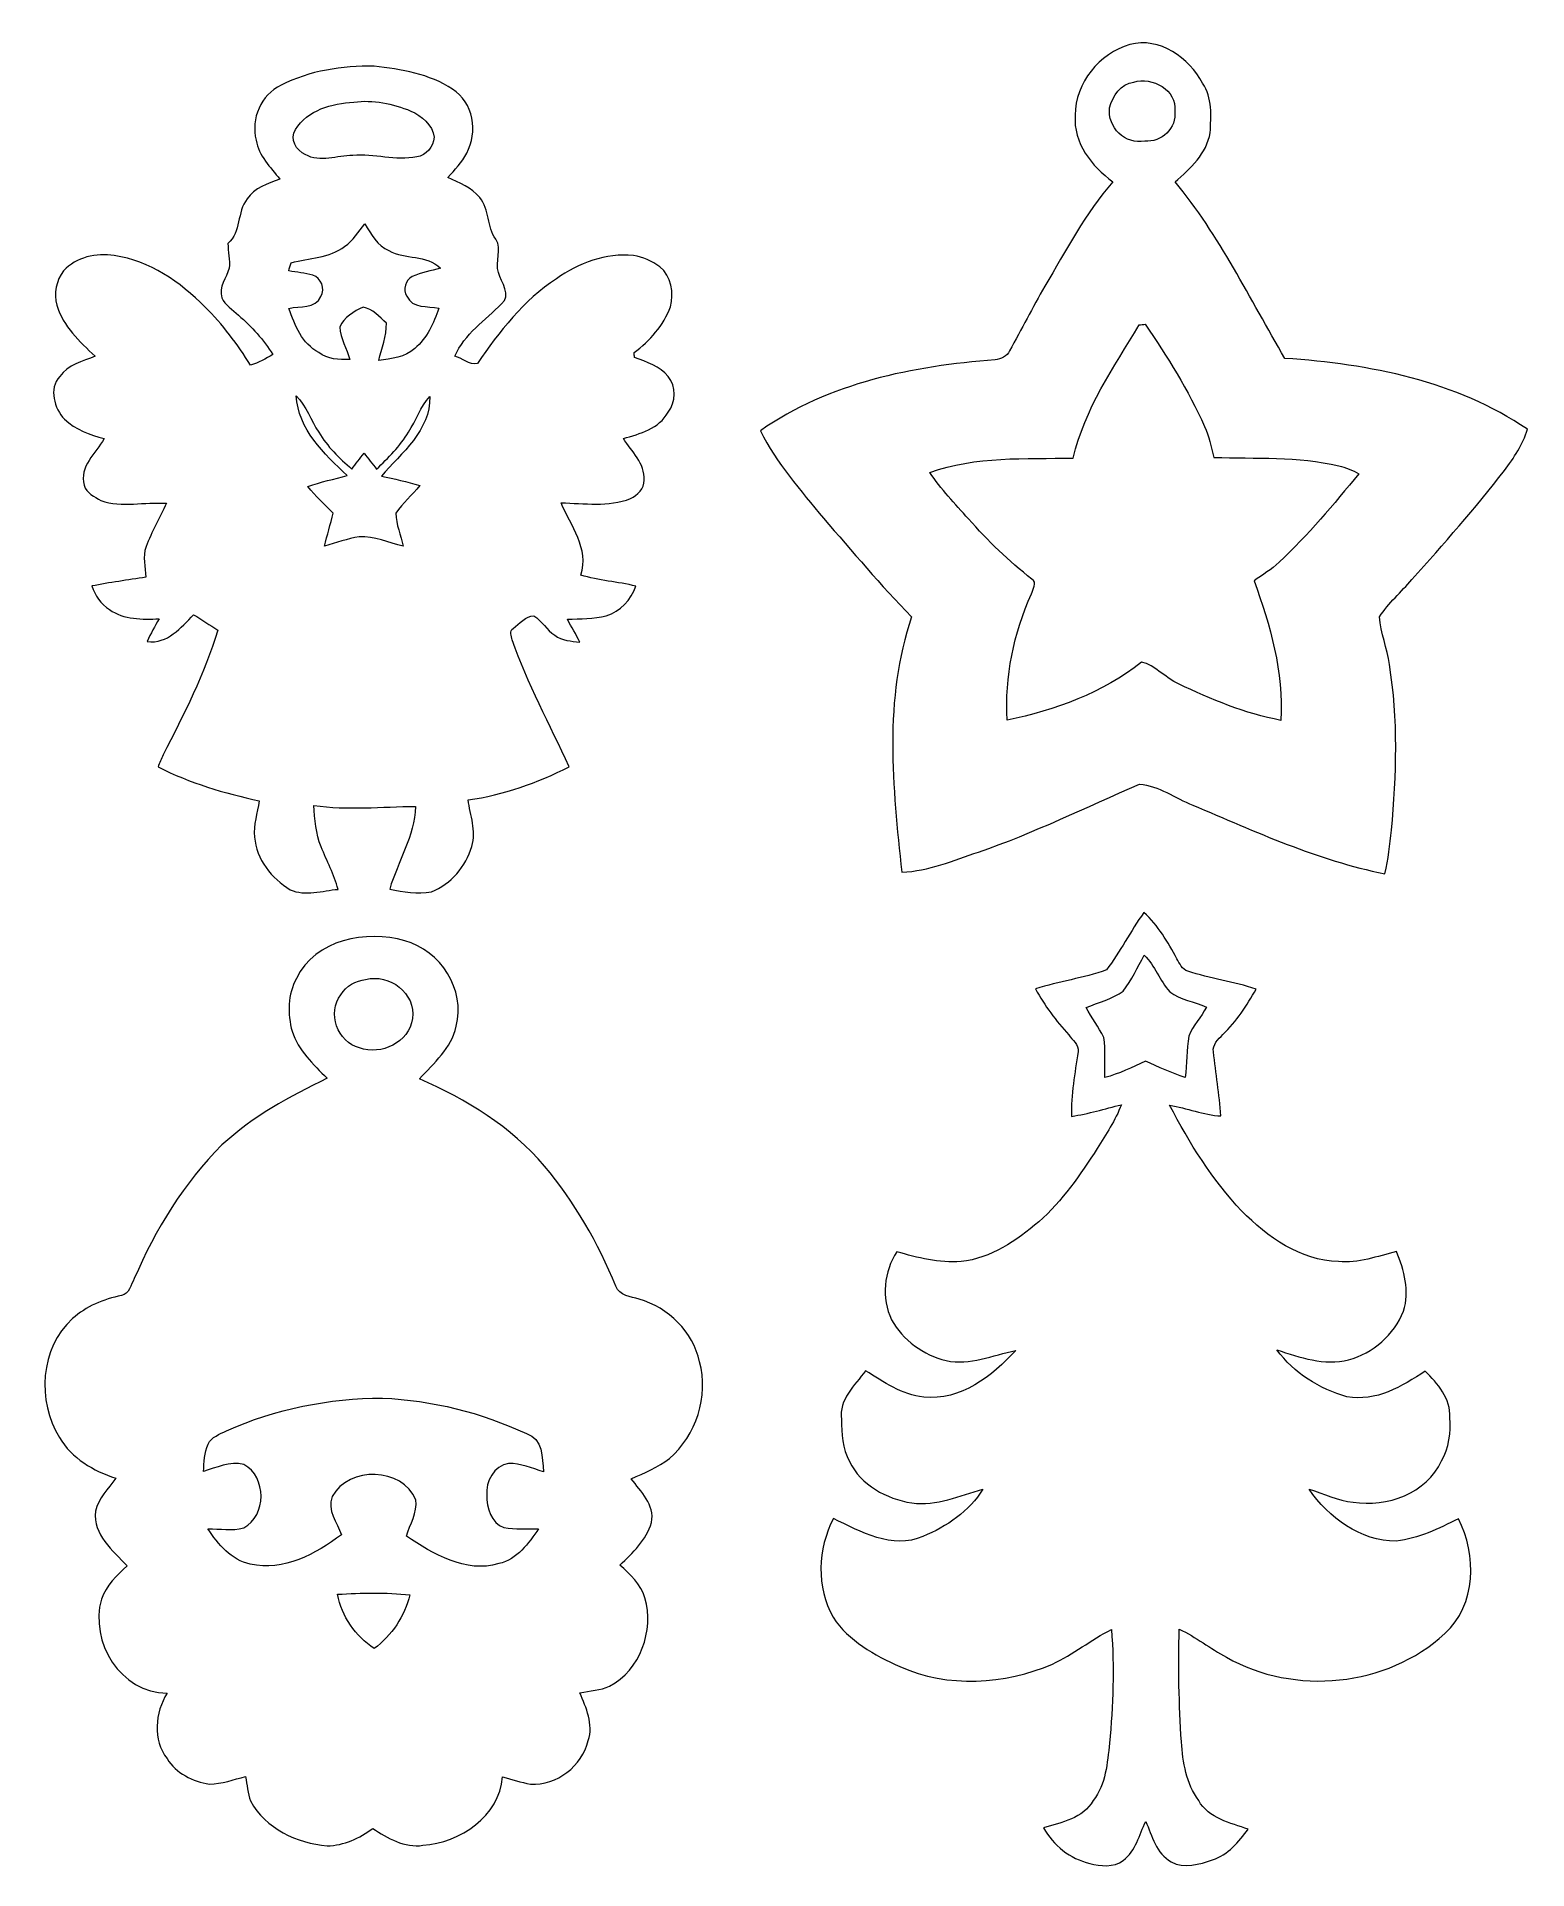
# Model space of a CAD drawing. Header units: centimetres. Extents: x -13.3 to 13.1, y -16.2 to 16.2.
import ezdxf

# ---------------------------------------------------------------- set-up
doc = ezdxf.new("R2010")
doc.units = ezdxf.units.CM
doc.header["$MEASUREMENT"] = 0
doc.layers.add('Layer 1', color=7, linetype='Continuous')

msp = doc.modelspace()

# ---------------------------------------------------------------- linework, layer by layer
at = {"layer": 'Layer 1', "color": 251, "lineweight": 9}
for points, knots in [([(6.07825, 16.09195), (6.606, 16.23131), (7.12847, 15.85807), (7.36518, 15.40652), (7.36518, 15.40652), (7.54016, 15.15075), (7.51405, 14.82443), (7.49888, 14.53092), (7.49888, 14.53092), (7.43821, 14.1658), (7.14822, 13.89169), (6.87799, 13.66379), (6.87799, 13.66379), (7.66398, 12.71588), (8.19738, 11.5951), (8.82074, 10.54065), (8.82074, 10.54065), (10.31193, 10.43798), (11.85357, 10.14554), (13.10664, 9.28582), (13.10664, 9.28582), (13.02621, 9.0163), (12.86922, 8.77959), (12.7013, 8.55734), (12.7013, 8.55734), (12.18483, 7.89094), (11.62815, 7.25735), (11.06688, 6.62905), (11.06688, 6.62905), (10.87461, 6.40927), (10.65519, 6.21207), (10.49079, 5.96971), (10.49079, 5.96971), (10.51584, 5.6829), (10.62943, 5.41303), (10.66824, 5.12763), (10.66824, 5.12763), (10.82734, 4.15961), (10.79453, 3.17112), (10.70422, 2.1978), (10.70422, 2.1978), (10.67529, 1.93922), (10.64989, 1.67887), (10.58534, 1.42593), (10.58534, 1.42593), (9.40036, 1.65841), (8.29757, 2.17276), (7.19091, 2.63843), (7.19091, 2.63843), (6.87588, 2.75943), (6.59366, 2.98803), (6.24829, 3.00814), (6.24829, 3.00814), (5.30461, 2.60033), (4.37785, 2.1456), (3.40453, 1.80834), (3.40453, 1.80834), (2.96215, 1.66053), (2.518, 1.47321), (2.04634, 1.45239), (2.04634, 1.45239), (1.88266, 2.94993), (1.72284, 4.51874), (2.22026, 5.97112), (2.22026, 5.97112), (1.66993, 6.52357), (1.17392, 7.12682), (0.66063, 7.71314), (0.66063, 7.71314), (0.26023, 8.20703), (-0.17193, 8.68503), (-0.45274, 9.26148), (-0.45274, 9.26148), (0.75412, 10.10744), (2.24919, 10.40624), (3.69452, 10.51525), (3.69452, 10.51525), (3.79718, 10.52972), (3.90548, 10.57417), (3.9524, 10.674), (3.9524, 10.674), (4.15913, 11.05536), (4.36197, 11.43847), (4.57399, 11.817), (4.57399, 11.817), (4.9497, 12.44777), (5.29226, 13.10746), (5.77662, 13.66415), (5.77662, 13.66415), (5.40233, 13.93861), (5.07494, 14.34995), (5.11127, 14.84242), (5.11127, 14.84242), (5.11127, 15.41428), (5.53814, 15.93286), (6.07825, 16.09195), (6.07825, 16.09195), (6.07825, 16.09195), (6.07825, 16.09195), (6.07825, 16.09195)], [0, 0, 0, 0, 0.03846154, 0.03846154, 0.03846154, 0.03846154, 0.07692308, 0.07692308, 0.07692308, 0.07692308, 0.11538462, 0.11538462, 0.11538462, 0.11538462, 0.15384615, 0.15384615, 0.15384615, 0.15384615, 0.19230769, 0.19230769, 0.19230769, 0.19230769, 0.23076923, 0.23076923, 0.23076923, 0.23076923, 0.26923077, 0.26923077, 0.26923077, 0.26923077, 0.30769231, 0.30769231, 0.30769231, 0.30769231, 0.34615385, 0.34615385, 0.34615385, 0.34615385, 0.38461538, 0.38461538, 0.38461538, 0.38461538, 0.42307692, 0.42307692, 0.42307692, 0.42307692, 0.46153846, 0.46153846, 0.46153846, 0.46153846, 0.5, 0.5, 0.5, 0.5, 0.53846154, 0.53846154, 0.53846154, 0.53846154, 0.57692308, 0.57692308, 0.57692308, 0.57692308, 0.61538462, 0.61538462, 0.61538462, 0.61538462, 0.65384615, 0.65384615, 0.65384615, 0.65384615, 0.69230769, 0.69230769, 0.69230769, 0.69230769, 0.73076923, 0.73076923, 0.73076923, 0.73076923, 0.76923077, 0.76923077, 0.76923077, 0.76923077, 0.80769231, 0.80769231, 0.80769231, 0.80769231, 0.84615385, 0.84615385, 0.84615385, 0.84615385, 0.88461538, 0.88461538, 0.88461538, 0.88461538, 0.92307692, 0.92307692, 0.92307692, 0.92307692, 1, 1, 1, 1]), ([(-8.93069, 15.37159), (-8.42763, 15.63159), (-7.8459, 15.7152), (-7.28463, 15.71061), (-7.28463, 15.71061), (-6.80662, 15.65664), (-6.30673, 15.57162), (-5.89786, 15.30209), (-5.89786, 15.30209), (-5.52815, 15.07138), (-5.44243, 14.53974), (-5.6481, 14.17215), (-5.6481, 14.17215), (-5.72677, 14.00669), (-5.86082, 13.87793), (-5.9783, 13.74035), (-5.9783, 13.74035), (-5.78003, 13.64192), (-5.55955, 13.56466), (-5.41773, 13.38334), (-5.41773, 13.38334), (-5.2364, 13.17661), (-5.29285, 12.86546), (-5.13233, 12.64744), (-5.13233, 12.64744), (-5.01063, 12.47352), (-5.15773, 12.24704), (-5.08365, 12.05724), (-5.08365, 12.05724), (-5.04555, 11.88368), (-4.83953, 11.65543), (-5.03109, 11.50797), (-5.03109, 11.50797), (-5.32001, 11.21128), (-5.68408, 10.97281), (-5.85835, 10.58157), (-5.85835, 10.58157), (-5.72641, 10.54806), (-5.60223, 10.41259), (-5.45795, 10.44787), (-5.45795, 10.44787), (-5.07518, 11.01584), (-4.63809, 11.56582), (-4.06236, 11.95), (-4.06236, 11.95), (-3.66725, 12.22305), (-3.18606, 12.41002), (-2.69887, 12.35922), (-2.69887, 12.35922), (-2.52848, 12.33841), (-2.37114, 12.25727), (-2.23215, 12.15955), (-2.23215, 12.15955), (-2.02366, 11.99798), (-1.9852, 11.69388), (-2.04588, 11.45294), (-2.04588, 11.45294), (-2.16688, 11.12062), (-2.4096, 10.85145), (-2.68864, 10.6419), (-2.68864, 10.6419), (-2.68617, 10.62109), (-2.68088, 10.57946), (-2.67841, 10.55864), (-2.67841, 10.55864), (-2.46922, 10.47292), (-2.23109, 10.4073), (-2.0868, 10.22104), (-2.0868, 10.22104), (-1.93582, 10.04641), (-1.94569, 9.76525), (-2.0861, 9.58639), (-2.0861, 9.58639), (-2.24555, 9.29675), (-2.58457, 9.20927), (-2.87773, 9.12213), (-2.87773, 9.12213), (-2.7271, 8.89283), (-2.4932, 8.68575), (-2.50978, 8.38589), (-2.50978, 8.38589), (-2.50097, 8.23878), (-2.63079, 8.12377), (-2.75038, 8.06133), (-2.75038, 8.06133), (-3.14126, 7.90611), (-3.56988, 7.97984), (-3.97875, 7.98442), (-3.97875, 7.98442), (-3.80836, 7.58226), (-3.47534, 7.17233), (-3.62985, 6.70878), (-3.62985, 6.70878), (-3.31306, 6.60894), (-2.97792, 6.59201), (-2.65654, 6.51052), (-2.65654, 6.51052), (-2.74403, 6.27134), (-2.93171, 6.06249), (-3.17936, 5.98629), (-3.17936, 5.98629), (-3.40443, 5.93055), (-3.63762, 5.93972), (-3.86727, 5.92561), (-3.86727, 5.92561), (-3.7939, 5.79015), (-3.71311, 5.65856), (-3.64749, 5.51886), (-3.64749, 5.51886), (-3.79778, 5.53897), (-3.96429, 5.54744), (-4.09093, 5.64269), (-4.09093, 5.64269), (-4.23205, 5.73723), (-4.31671, 5.89386), (-4.45818, 5.987), (-4.45818, 5.987), (-4.60705, 5.98559), (-4.71465, 5.84977), (-4.82542, 5.76404), (-4.82542, 5.76404), (-4.89421, 5.71465), (-4.86175, 5.62928), (-4.84341, 5.56261), (-4.84341, 5.56261), (-4.576, 4.78438), (-4.1749, 4.06259), (-3.83517, 3.31612), (-3.83517, 3.31612), (-4.39785, 3.0346), (-4.9951, 2.81623), (-5.62128, 2.73227), (-5.62128, 2.73227), (-5.59059, 2.45886), (-5.46853, 2.18476), (-5.55708, 1.90853), (-5.55708, 1.90853), (-5.66397, 1.55576), (-5.92115, 1.23826), (-6.27216, 1.10736), (-6.27216, 1.10736), (-6.51875, 1.06116), (-6.76675, 1.10385), (-7.00841, 1.15288), (-7.00841, 1.15288), (-6.868, 1.64536), (-6.56532, 2.08562), (-6.55332, 2.61515), (-6.55332, 2.61515), (-7.15163, 2.61443), (-7.75206, 2.54424), (-8.34826, 2.6349), (-8.34826, 2.6349), (-8.33697, 2.3869), (-8.31686, 2.13255), (-8.22126, 1.90077), (-8.22126, 1.90077), (-8.12107, 1.6503), (-7.9916, 1.41076), (-7.9221, 1.14864), (-7.9221, 1.14864), (-8.19797, 1.12783), (-8.50277, 1.022), (-8.767, 1.14301), (-8.767, 1.14301), (-9.09615, 1.3395), (-9.37167, 1.67958), (-9.39741, 2.07362), (-9.39741, 2.07362), (-9.42564, 2.28952), (-9.34415, 2.5019), (-9.31628, 2.71357), (-9.31628, 2.71357), (-9.93188, 2.85045), (-10.54112, 3.0286), (-11.10557, 3.31506), (-11.10557, 3.31506), (-11.07805, 3.38632), (-11.05089, 3.45758), (-11.01667, 3.52567), (-11.01667, 3.52567), (-10.64837, 4.23933), (-10.2836, 4.96253), (-10.04723, 5.73264), (-10.04723, 5.73264), (-10.18976, 5.82401), (-10.32981, 5.91962), (-10.47586, 6.00534), (-10.47586, 6.00534), (-10.70305, 5.78097), (-10.93306, 5.48076), (-11.29713, 5.53403), (-11.29713, 5.53403), (-11.23504, 5.67161), (-11.15884, 5.80249), (-11.08722, 5.93479), (-11.08722, 5.93479), (-11.38462, 5.92209), (-11.71058, 5.91538), (-11.96317, 6.09847), (-11.96317, 6.09847), (-12.12122, 6.18843), (-12.21435, 6.35142), (-12.27855, 6.51511), (-12.27855, 6.51511), (-11.96105, 6.57472), (-11.64073, 6.62164), (-11.32076, 6.66786), (-11.32076, 6.66786), (-11.325, 6.84848), (-11.38391, 7.0358), (-11.31653, 7.21043), (-11.31653, 7.21043), (-11.2181, 7.47572), (-11.07029, 7.71914), (-10.95775, 7.97807), (-10.95775, 7.97807), (-11.34369, 8.00347), (-11.74268, 7.8994), (-12.11663, 8.02535), (-12.11663, 8.02535), (-12.22705, 8.09379), (-12.37627, 8.15729), (-12.41049, 8.29593), (-12.41049, 8.29593), (-12.50186, 8.63001), (-12.21082, 8.86319), (-12.05701, 9.12143), (-12.05701, 9.12143), (-12.30889, 9.19338), (-12.56572, 9.27806), (-12.7601, 9.46256), (-12.7601, 9.46256), (-12.93648, 9.6573), (-13.04585, 10.00231), (-12.84194, 10.2182), (-12.84194, 10.2182), (-12.70012, 10.42953), (-12.43695, 10.48561), (-12.21858, 10.57769), (-12.21858, 10.57769), (-12.49163, 10.83663), (-12.78373, 11.10651), (-12.89556, 11.4801), (-12.89556, 11.4801), (-12.94989, 11.68647), (-12.90685, 11.92213), (-12.77597, 12.09111), (-12.77597, 12.09111), (-12.5516, 12.33241), (-12.19636, 12.40826), (-11.87886, 12.35852), (-11.87886, 12.35852), (-11.25268, 12.26997), (-10.71187, 11.89285), (-10.27795, 11.45082), (-10.27795, 11.45082), (-9.9615, 11.14637), (-9.70116, 10.78936), (-9.46903, 10.41789), (-9.46903, 10.41789), (-9.32933, 10.46445), (-9.19916, 10.5343), (-9.07357, 10.6098), (-9.07357, 10.6098), (-9.24149, 10.86979), (-9.44716, 11.10404), (-9.68387, 11.30336), (-9.68387, 11.30336), (-9.78195, 11.4039), (-9.922, 11.47657), (-9.97703, 11.61274), (-9.97703, 11.61274), (-10.03489, 11.80642), (-9.90013, 11.96411), (-9.84545, 12.13521), (-9.84545, 12.13521), (-9.83063, 12.28161), (-9.86732, 12.42837), (-9.87014, 12.57442), (-9.87014, 12.57442), (-9.6306, 12.77515), (-9.71562, 13.12757), (-9.53006, 13.36182), (-9.53006, 13.36182), (-9.40377, 13.55902), (-9.16212, 13.62957), (-8.95362, 13.70895), (-8.95362, 13.70895), (-9.1099, 13.92485), (-9.33214, 14.12205), (-9.37061, 14.40075), (-9.37061, 14.40075), (-9.46797, 14.77892), (-9.28453, 15.20296), (-8.93069, 15.37159), (-8.93069, 15.37159), (-8.93069, 15.37159), (-8.93069, 15.37159), (-8.93069, 15.37159)], [0, 0, 0, 0, 0.01315789, 0.01315789, 0.01315789, 0.01315789, 0.02631579, 0.02631579, 0.02631579, 0.02631579, 0.03947368, 0.03947368, 0.03947368, 0.03947368, 0.05263158, 0.05263158, 0.05263158, 0.05263158, 0.06578947, 0.06578947, 0.06578947, 0.06578947, 0.07894737, 0.07894737, 0.07894737, 0.07894737, 0.09210526, 0.09210526, 0.09210526, 0.09210526, 0.10526316, 0.10526316, 0.10526316, 0.10526316, 0.11842105, 0.11842105, 0.11842105, 0.11842105, 0.13157895, 0.13157895, 0.13157895, 0.13157895, 0.14473684, 0.14473684, 0.14473684, 0.14473684, 0.15789474, 0.15789474, 0.15789474, 0.15789474, 0.17105263, 0.17105263, 0.17105263, 0.17105263, 0.18421053, 0.18421053, 0.18421053, 0.18421053, 0.19736842, 0.19736842, 0.19736842, 0.19736842, 0.21052632, 0.21052632, 0.21052632, 0.21052632, 0.22368421, 0.22368421, 0.22368421, 0.22368421, 0.23684211, 0.23684211, 0.23684211, 0.23684211, 0.25, 0.25, 0.25, 0.25, 0.26315789, 0.26315789, 0.26315789, 0.26315789, 0.27631579, 0.27631579, 0.27631579, 0.27631579, 0.28947368, 0.28947368, 0.28947368, 0.28947368, 0.30263158, 0.30263158, 0.30263158, 0.30263158, 0.31578947, 0.31578947, 0.31578947, 0.31578947, 0.32894737, 0.32894737, 0.32894737, 0.32894737, 0.34210526, 0.34210526, 0.34210526, 0.34210526, 0.35526316, 0.35526316, 0.35526316, 0.35526316, 0.36842105, 0.36842105, 0.36842105, 0.36842105, 0.38157895, 0.38157895, 0.38157895, 0.38157895, 0.39473684, 0.39473684, 0.39473684, 0.39473684, 0.40789474, 0.40789474, 0.40789474, 0.40789474, 0.42105263, 0.42105263, 0.42105263, 0.42105263, 0.43421053, 0.43421053, 0.43421053, 0.43421053, 0.44736842, 0.44736842, 0.44736842, 0.44736842, 0.46052632, 0.46052632, 0.46052632, 0.46052632, 0.47368421, 0.47368421, 0.47368421, 0.47368421, 0.48684211, 0.48684211, 0.48684211, 0.48684211, 0.5, 0.5, 0.5, 0.5, 0.51315789, 0.51315789, 0.51315789, 0.51315789, 0.52631579, 0.52631579, 0.52631579, 0.52631579, 0.53947368, 0.53947368, 0.53947368, 0.53947368, 0.55263158, 0.55263158, 0.55263158, 0.55263158, 0.56578947, 0.56578947, 0.56578947, 0.56578947, 0.57894737, 0.57894737, 0.57894737, 0.57894737, 0.59210526, 0.59210526, 0.59210526, 0.59210526, 0.60526316, 0.60526316, 0.60526316, 0.60526316, 0.61842105, 0.61842105, 0.61842105, 0.61842105, 0.63157895, 0.63157895, 0.63157895, 0.63157895, 0.64473684, 0.64473684, 0.64473684, 0.64473684, 0.65789474, 0.65789474, 0.65789474, 0.65789474, 0.67105263, 0.67105263, 0.67105263, 0.67105263, 0.68421053, 0.68421053, 0.68421053, 0.68421053, 0.69736842, 0.69736842, 0.69736842, 0.69736842, 0.71052632, 0.71052632, 0.71052632, 0.71052632, 0.72368421, 0.72368421, 0.72368421, 0.72368421, 0.73684211, 0.73684211, 0.73684211, 0.73684211, 0.75, 0.75, 0.75, 0.75, 0.76315789, 0.76315789, 0.76315789, 0.76315789, 0.77631579, 0.77631579, 0.77631579, 0.77631579, 0.78947368, 0.78947368, 0.78947368, 0.78947368, 0.80263158, 0.80263158, 0.80263158, 0.80263158, 0.81578947, 0.81578947, 0.81578947, 0.81578947, 0.82894737, 0.82894737, 0.82894737, 0.82894737, 0.84210526, 0.84210526, 0.84210526, 0.84210526, 0.85526316, 0.85526316, 0.85526316, 0.85526316, 0.86842105, 0.86842105, 0.86842105, 0.86842105, 0.88157895, 0.88157895, 0.88157895, 0.88157895, 0.89473684, 0.89473684, 0.89473684, 0.89473684, 0.90789474, 0.90789474, 0.90789474, 0.90789474, 0.92105263, 0.92105263, 0.92105263, 0.92105263, 0.93421053, 0.93421053, 0.93421053, 0.93421053, 0.94736842, 0.94736842, 0.94736842, 0.94736842, 0.96052632, 0.96052632, 0.96052632, 0.96052632, 0.97368421, 0.97368421, 0.97368421, 0.97368421, 1, 1, 1, 1]), ([(6.14774, 15.42733), (5.91914, 15.40193), (5.77098, 15.18039), (5.71912, 14.97366), (5.71912, 14.97366), (5.67855, 14.62899), (5.99781, 14.31114), (6.34318, 14.38558), (6.34318, 14.38558), (6.63564, 14.35136), (6.91186, 14.61876), (6.872, 14.91439), (6.872, 14.91439), (6.91539, 15.28975), (6.47371, 15.5254), (6.14774, 15.42733), (6.14774, 15.42733), (6.14774, 15.42733), (6.14774, 15.42733), (6.14774, 15.42733)], [0, 0, 0, 0, 0.16666667, 0.16666667, 0.16666667, 0.16666667, 0.33333333, 0.33333333, 0.33333333, 0.33333333, 0.5, 0.5, 0.5, 0.5, 0.66666667, 0.66666667, 0.66666667, 0.66666667, 1, 1, 1, 1]), ([(-7.64552, 15.07314), (-8.02652, 15.04421), (-8.46432, 14.94014), (-8.67634, 14.58772), (-8.67634, 14.58772), (-8.7797, 14.42544), (-8.66364, 14.21589), (-8.50136, 14.14569), (-8.50136, 14.14569), (-8.24172, 13.99682), (-7.93833, 14.13122), (-7.66105, 14.12911), (-7.66105, 14.12911), (-7.28322, 14.1605), (-6.90716, 14.0328), (-6.53145, 14.10335), (-6.53145, 14.10335), (-6.36318, 14.12911), (-6.23371, 14.28715), (-6.22383, 14.45225), (-6.22383, 14.45225), (-6.24782, 14.6738), (-6.44537, 14.83184), (-6.63728, 14.91615), (-6.63728, 14.91615), (-6.95408, 15.0488), (-7.30157, 15.11971), (-7.64552, 15.07314), (-7.64552, 15.07314), (-7.64552, 15.07314), (-7.64552, 15.07314), (-7.64552, 15.07314)], [0, 0, 0, 0, 0.11111111, 0.11111111, 0.11111111, 0.11111111, 0.22222222, 0.22222222, 0.22222222, 0.22222222, 0.33333333, 0.33333333, 0.33333333, 0.33333333, 0.44444444, 0.44444444, 0.44444444, 0.44444444, 0.55555556, 0.55555556, 0.55555556, 0.55555556, 0.66666667, 0.66666667, 0.66666667, 0.66666667, 0.77777778, 0.77777778, 0.77777778, 0.77777778, 1, 1, 1, 1]), ([(-7.80639, 12.52079), (-8.07591, 12.31371), (-8.43504, 12.319), (-8.74972, 12.23222), (-8.74972, 12.23222), (-8.76523, 12.18424), (-8.78041, 12.13627), (-8.79558, 12.08794), (-8.79558, 12.08794), (-8.65412, 12.06183), (-8.50877, 12.05336), (-8.37013, 12.01244), (-8.37013, 12.01244), (-8.22126, 11.96305), (-8.14328, 11.77255), (-8.2276, 11.63603), (-8.2276, 11.63603), (-8.31968, 11.41095), (-8.60155, 11.47834), (-8.79064, 11.42189), (-8.79064, 11.42189), (-8.68869, 11.12274), (-8.55922, 10.79959), (-8.26147, 10.64543), (-8.26147, 10.64543), (-8.10519, 10.52478), (-7.90552, 10.51243), (-7.71643, 10.5216), (-7.71643, 10.5216), (-7.76794, 10.71422), (-7.88012, 10.89308), (-7.89282, 11.09381), (-7.89282, 11.09381), (-7.82227, 11.26349), (-7.64341, 11.37532), (-7.48007, 11.44764), (-7.48007, 11.44764), (-7.31285, 11.41695), (-7.18938, 11.27337), (-7.06838, 11.16507), (-7.06838, 11.16507), (-7.05638, 10.93365), (-7.15869, 10.72198), (-7.2042, 10.50044), (-7.2042, 10.50044), (-6.98442, 10.54101), (-6.73642, 10.55088), (-6.56708, 10.71598), (-6.56708, 10.71598), (-6.34871, 10.89766), (-6.22912, 11.16401), (-6.14234, 11.42754), (-6.14234, 11.42754), (-6.3346, 11.47199), (-6.61153, 11.41731), (-6.70502, 11.63814), (-6.70502, 11.63814), (-6.78087, 11.75809), (-6.73042, 11.92178), (-6.60906, 11.9888), (-6.60906, 11.9888), (-6.45384, 12.06677), (-6.2771, 12.0837), (-6.1127, 12.13485), (-6.1127, 12.13485), (-6.35471, 12.38215), (-6.73959, 12.2869), (-7.02499, 12.44777), (-7.02499, 12.44777), (-7.2303, 12.53314), (-7.33684, 12.73952), (-7.44656, 12.91943), (-7.44656, 12.91943), (-7.56297, 12.78326), (-7.65258, 12.62063), (-7.80639, 12.52079), (-7.80639, 12.52079), (-7.80639, 12.52079), (-7.80639, 12.52079), (-7.80639, 12.52079)], [0, 0, 0, 0, 0.04761905, 0.04761905, 0.04761905, 0.04761905, 0.0952381, 0.0952381, 0.0952381, 0.0952381, 0.14285714, 0.14285714, 0.14285714, 0.14285714, 0.19047619, 0.19047619, 0.19047619, 0.19047619, 0.23809524, 0.23809524, 0.23809524, 0.23809524, 0.28571429, 0.28571429, 0.28571429, 0.28571429, 0.33333333, 0.33333333, 0.33333333, 0.33333333, 0.38095238, 0.38095238, 0.38095238, 0.38095238, 0.42857143, 0.42857143, 0.42857143, 0.42857143, 0.47619048, 0.47619048, 0.47619048, 0.47619048, 0.52380952, 0.52380952, 0.52380952, 0.52380952, 0.57142857, 0.57142857, 0.57142857, 0.57142857, 0.61904762, 0.61904762, 0.61904762, 0.61904762, 0.66666667, 0.66666667, 0.66666667, 0.66666667, 0.71428571, 0.71428571, 0.71428571, 0.71428571, 0.76190476, 0.76190476, 0.76190476, 0.76190476, 0.80952381, 0.80952381, 0.80952381, 0.80952381, 0.85714286, 0.85714286, 0.85714286, 0.85714286, 0.9047619, 0.9047619, 0.9047619, 0.9047619, 1, 1, 1, 1]), ([(6.24546, 11.13261), (5.79073, 10.38472), (5.27603, 9.64388), (5.07882, 8.77676), (5.07882, 8.77676), (4.2318, 8.76089), (3.35162, 8.81416), (2.53988, 8.52382), (2.53988, 8.52382), (2.73708, 8.22608), (2.98896, 7.96996), (3.22356, 7.70255), (3.22356, 7.70255), (3.56646, 7.3152), (3.93758, 6.9522), (4.34751, 6.63611), (4.34751, 6.63611), (4.44558, 6.57367), (4.36021, 6.45619), (4.33693, 6.37682), (4.33693, 6.37682), (4.02401, 5.67726), (3.86562, 4.90714), (3.9076, 4.13985), (3.9076, 4.13985), (4.75426, 4.32083), (5.60306, 4.61892), (6.28356, 5.1689), (6.28356, 5.1689), (6.53121, 5.11634), (6.70478, 4.88033), (6.93938, 4.78473), (6.93938, 4.78473), (7.51441, 4.50533), (8.1166, 4.26014), (8.74631, 4.13774), (8.74631, 4.13774), (8.80028, 4.99216), (8.55969, 5.81519), (8.27429, 6.60824), (8.27429, 6.60824), (8.42422, 6.71231), (8.58155, 6.80826), (8.71561, 6.93385), (8.71561, 6.93385), (9.23032, 7.41504), (9.68081, 7.95867), (10.12955, 8.50053), (10.12955, 8.50053), (10.0156, 8.55979), (9.89813, 8.6159), (9.77148, 8.6413), (9.77148, 8.6413), (9.04828, 8.80815), (8.30004, 8.76618), (7.5645, 8.7891), (7.5645, 8.7891), (7.51617, 8.97432), (7.47807, 9.1634), (7.39764, 9.33803), (7.39764, 9.33803), (7.11683, 9.97832), (6.74041, 10.56993), (6.34706, 11.14567), (6.34706, 11.14567), (6.32166, 11.14249), (6.27086, 11.13614), (6.24546, 11.13261)], [0, 0, 0, 0, 0.05555556, 0.05555556, 0.05555556, 0.05555556, 0.11111111, 0.11111111, 0.11111111, 0.11111111, 0.16666667, 0.16666667, 0.16666667, 0.16666667, 0.22222222, 0.22222222, 0.22222222, 0.22222222, 0.27777778, 0.27777778, 0.27777778, 0.27777778, 0.33333333, 0.33333333, 0.33333333, 0.33333333, 0.38888889, 0.38888889, 0.38888889, 0.38888889, 0.44444444, 0.44444444, 0.44444444, 0.44444444, 0.5, 0.5, 0.5, 0.5, 0.55555556, 0.55555556, 0.55555556, 0.55555556, 0.61111111, 0.61111111, 0.61111111, 0.61111111, 0.66666667, 0.66666667, 0.66666667, 0.66666667, 0.72222222, 0.72222222, 0.72222222, 0.72222222, 0.77777778, 0.77777778, 0.77777778, 0.77777778, 0.83333333, 0.83333333, 0.83333333, 0.83333333, 0.88888889, 0.88888889, 0.88888889, 0.88888889, 1, 1, 1, 1]), ([(-8.66258, 9.8806), (-8.6273, 9.28863), (-8.16834, 8.84802), (-7.75841, 8.46879), (-7.75841, 8.46879), (-7.99125, 8.40494), (-8.22902, 8.3559), (-8.4562, 8.27404), (-8.4562, 8.27404), (-8.31792, 8.10789), (-8.16374, 7.9562), (-8.00959, 7.80451), (-8.00959, 7.80451), (-8.05722, 7.60766), (-8.11542, 7.41398), (-8.16164, 7.21678), (-8.16164, 7.21678), (-7.95914, 7.27746), (-7.75877, 7.35084), (-7.54957, 7.38647), (-7.54957, 7.38647), (-7.27969, 7.39352), (-7.02816, 7.28099), (-6.76993, 7.21713), (-6.76993, 7.21713), (-6.81438, 7.41222), (-6.89622, 7.6006), (-6.89975, 7.8031), (-6.89975, 7.8031), (-6.77698, 7.97913), (-6.61259, 8.12201), (-6.47889, 8.28993), (-6.47889, 8.28993), (-6.70078, 8.36084), (-6.92868, 8.40952), (-7.15693, 8.45468), (-7.15693, 8.45468), (-6.80274, 8.8699), (-6.28521, 9.26536), (-6.29897, 9.86755), (-6.29897, 9.86755), (-6.46654, 9.68411), (-6.54027, 9.44103), (-6.67715, 9.23749), (-6.67715, 9.23749), (-6.82708, 8.98808), (-7.03487, 8.78169), (-7.24018, 8.57884), (-7.24018, 8.57884), (-7.31568, 8.67234), (-7.3887, 8.76759), (-7.46243, 8.86249), (-7.46243, 8.86249), (-7.53546, 8.76971), (-7.60848, 8.67693), (-7.68151, 8.58379), (-7.68151, 8.58379), (-7.90093, 8.77429), (-8.11331, 8.98137), (-8.26253, 9.23289), (-8.26253, 9.23289), (-8.40223, 9.44492), (-8.48231, 9.69645), (-8.66258, 9.8806)], [0, 0, 0, 0, 0.05882353, 0.05882353, 0.05882353, 0.05882353, 0.11764706, 0.11764706, 0.11764706, 0.11764706, 0.17647059, 0.17647059, 0.17647059, 0.17647059, 0.23529412, 0.23529412, 0.23529412, 0.23529412, 0.29411765, 0.29411765, 0.29411765, 0.29411765, 0.35294118, 0.35294118, 0.35294118, 0.35294118, 0.41176471, 0.41176471, 0.41176471, 0.41176471, 0.47058824, 0.47058824, 0.47058824, 0.47058824, 0.52941176, 0.52941176, 0.52941176, 0.52941176, 0.58823529, 0.58823529, 0.58823529, 0.58823529, 0.64705882, 0.64705882, 0.64705882, 0.64705882, 0.70588235, 0.70588235, 0.70588235, 0.70588235, 0.76470588, 0.76470588, 0.76470588, 0.76470588, 0.82352941, 0.82352941, 0.82352941, 0.82352941, 0.88235294, 0.88235294, 0.88235294, 0.88235294, 1, 1, 1, 1]), ([(5.66338, -0.27694), (5.90609, 0.04692), (6.08989, 0.41029), (6.32625, 0.73872), (6.32625, 0.73872), (6.57778, 0.514), (6.75099, 0.21661), (6.90869, -0.07831), (6.90869, -0.07831), (6.95843, -0.16087), (7.00253, -0.2667), (7.10236, -0.29987), (7.10236, -0.29987), (7.49959, -0.42546), (7.91446, -0.48543), (8.31098, -0.61419), (8.31098, -0.61419), (8.15046, -0.90664), (7.96208, -1.18816), (7.72149, -1.42099), (7.72149, -1.42099), (7.64458, -1.50566), (7.5331, -1.59491), (7.55603, -1.72332), (7.55603, -1.72332), (7.59801, -2.10186), (7.65904, -2.47792), (7.68974, -2.85786), (7.68974, -2.85786), (7.37788, -2.84622), (7.08719, -2.71675), (6.78169, -2.66877), (6.78169, -2.66877), (7.12811, -3.3394), (7.53875, -3.98745), (8.05592, -4.54131), (8.05592, -4.54131), (8.51488, -5.00098), (9.09202, -5.4162), (9.76689, -5.43631), (9.76689, -5.43631), (10.11895, -5.46982), (10.45551, -5.34035), (10.79171, -5.25745), (10.79171, -5.25745), (10.92788, -5.58695), (11.03125, -5.96019), (10.91695, -6.31049), (10.91695, -6.31049), (10.75432, -6.72995), (10.37826, -7.05591), (9.94681, -7.17445), (9.94681, -7.17445), (9.51148, -7.27993), (9.08709, -7.13), (8.67998, -6.997), (8.67998, -6.997), (8.97631, -7.40869), (9.43387, -7.68809), (9.91753, -7.82462), (9.91753, -7.82462), (10.42764, -7.92057), (10.89437, -7.64364), (11.29936, -7.37341), (11.29936, -7.37341), (11.5209, -7.59143), (11.75162, -7.86236), (11.73821, -8.19327), (11.73821, -8.19327), (11.75585, -8.45538), (11.72481, -8.72984), (11.59146, -8.96055), (11.59146, -8.96055), (11.32793, -9.53594), (10.62238, -9.78535), (10.02795, -9.6908), (10.02795, -9.6908), (9.75243, -9.66682), (9.50831, -9.53241), (9.24653, -9.45868), (9.24653, -9.45868), (9.59368, -9.96386), (10.15424, -10.38437), (10.78924, -10.38013), (10.78924, -10.38013), (11.18012, -10.33569), (11.5396, -10.15648), (11.88779, -9.98362), (11.88779, -9.98362), (12.21305, -10.62003), (12.20882, -11.50867), (11.6479, -12.01421), (11.6479, -12.01421), (10.62273, -12.96071), (8.99254, -13.11734), (7.78604, -12.43366), (7.78604, -12.43366), (7.50029, -12.2809), (7.24594, -12.07524), (6.95278, -11.93765), (6.95278, -11.93765), (6.93232, -12.60229), (6.94608, -13.26833), (6.98947, -13.93191), (6.98947, -13.93191), (7.01417, -14.29174), (7.07802, -14.66851), (7.29568, -14.96625), (7.29568, -14.96625), (7.46749, -15.28692), (7.86083, -15.3603), (8.17127, -15.47707), (8.17127, -15.47707), (8.00089, -15.69615), (7.81427, -15.92827), (7.53981, -16.01753), (7.53981, -16.01753), (7.31297, -16.09161), (7.03392, -16.1851), (6.80956, -16.05139), (6.80956, -16.05139), (6.5418, -15.90711), (6.47265, -15.59031), (6.35871, -15.33631), (6.35871, -15.33631), (6.24017, -15.57409), (6.18655, -15.86195), (5.9583, -16.02635), (5.9583, -16.02635), (5.79109, -16.15758), (5.55966, -16.12936), (5.36846, -16.08209), (5.36846, -16.08209), (5.02308, -15.9967), (4.72357, -15.76176), (4.55212, -15.45097), (4.55212, -15.45097), (4.86645, -15.35642), (5.25769, -15.28622), (5.42773, -14.96625), (5.42773, -14.96625), (5.65844, -14.68403), (5.67679, -14.30056), (5.72088, -13.95448), (5.72088, -13.95448), (5.7798, -13.28597), (5.80731, -12.61181), (5.75334, -11.94224), (5.75334, -11.94224), (5.39245, -12.12392), (5.07564, -12.3825), (4.70946, -12.55466), (4.70946, -12.55466), (3.8635, -12.91732), (2.8609, -12.97976), (2.01, -12.59805), (2.01, -12.59805), (1.56656, -12.3945), (1.10337, -12.14861), (0.83173, -11.7274), (0.83173, -11.7274), (0.52798, -11.19294), (0.56009, -10.51807), (0.83561, -9.98009), (0.83561, -9.98009), (1.32103, -10.21398), (1.87665, -10.52901), (2.41887, -10.29865), (2.41887, -10.29865), (2.83692, -10.12614), (3.23908, -9.84815), (3.48038, -9.45904), (3.48038, -9.45904), (3.06975, -9.58145), (2.66053, -9.75959), (2.22097, -9.70351), (2.22097, -9.70351), (1.77752, -9.62978), (1.31962, -9.392), (1.12242, -8.96903), (1.12242, -8.96903), (0.99471, -8.74572), (0.98166, -8.47796), (0.97884, -8.22749), (0.97884, -8.22749), (0.93086, -7.87683), (1.21167, -7.62177), (1.40605, -7.36918), (1.40605, -7.36918), (1.72849, -7.56215), (2.04669, -7.79392), (2.43334, -7.83132), (2.43334, -7.83132), (3.08457, -7.90046), (3.64654, -7.4609), (4.05964, -7.00688), (4.05964, -7.00688), (3.65219, -7.09084), (3.25602, -7.27816), (2.82915, -7.18644), (2.82915, -7.18644), (2.43016, -7.0859), (2.06433, -6.82625), (1.86325, -6.46395), (1.86325, -6.46395), (1.68439, -6.0766), (1.72708, -5.61517), (1.95744, -5.26098), (1.95744, -5.26098), (2.32574, -5.36928), (2.70639, -5.46489), (3.09409, -5.43455), (3.09409, -5.43455), (3.62079, -5.37704), (4.07693, -5.0666), (4.46782, -4.72934), (4.46782, -4.72934), (4.88691, -4.36316), (5.20194, -3.89785), (5.5011, -3.43359), (5.5011, -3.43359), (5.6528, -3.18206), (5.82425, -2.93794), (5.92796, -2.66101), (5.92796, -2.66101), (5.63516, -2.73439), (5.34553, -2.82011), (5.04742, -2.86774), (5.04742, -2.86774), (5.03297, -2.4818), (5.10845, -2.10186), (5.16207, -1.72191), (5.16207, -1.72191), (5.18465, -1.59738), (5.0573, -1.51801), (4.99733, -1.42629), (4.99733, -1.42629), (4.77261, -1.17864), (4.56941, -0.90911), (4.41207, -0.61348), (4.41207, -0.61348), (4.82201, -0.47484), (5.25804, -0.42475), (5.66338, -0.27694), (5.66338, -0.27694), (5.66338, -0.27694), (5.66338, -0.27694), (5.66338, -0.27694)], [0, 0, 0, 0, 0.01587302, 0.01587302, 0.01587302, 0.01587302, 0.03174603, 0.03174603, 0.03174603, 0.03174603, 0.04761905, 0.04761905, 0.04761905, 0.04761905, 0.06349206, 0.06349206, 0.06349206, 0.06349206, 0.07936508, 0.07936508, 0.07936508, 0.07936508, 0.0952381, 0.0952381, 0.0952381, 0.0952381, 0.11111111, 0.11111111, 0.11111111, 0.11111111, 0.12698413, 0.12698413, 0.12698413, 0.12698413, 0.14285714, 0.14285714, 0.14285714, 0.14285714, 0.15873016, 0.15873016, 0.15873016, 0.15873016, 0.17460317, 0.17460317, 0.17460317, 0.17460317, 0.19047619, 0.19047619, 0.19047619, 0.19047619, 0.20634921, 0.20634921, 0.20634921, 0.20634921, 0.22222222, 0.22222222, 0.22222222, 0.22222222, 0.23809524, 0.23809524, 0.23809524, 0.23809524, 0.25396825, 0.25396825, 0.25396825, 0.25396825, 0.26984127, 0.26984127, 0.26984127, 0.26984127, 0.28571429, 0.28571429, 0.28571429, 0.28571429, 0.3015873, 0.3015873, 0.3015873, 0.3015873, 0.31746032, 0.31746032, 0.31746032, 0.31746032, 0.33333333, 0.33333333, 0.33333333, 0.33333333, 0.34920635, 0.34920635, 0.34920635, 0.34920635, 0.36507937, 0.36507937, 0.36507937, 0.36507937, 0.38095238, 0.38095238, 0.38095238, 0.38095238, 0.3968254, 0.3968254, 0.3968254, 0.3968254, 0.41269841, 0.41269841, 0.41269841, 0.41269841, 0.42857143, 0.42857143, 0.42857143, 0.42857143, 0.44444444, 0.44444444, 0.44444444, 0.44444444, 0.46031746, 0.46031746, 0.46031746, 0.46031746, 0.47619048, 0.47619048, 0.47619048, 0.47619048, 0.49206349, 0.49206349, 0.49206349, 0.49206349, 0.50793651, 0.50793651, 0.50793651, 0.50793651, 0.52380952, 0.52380952, 0.52380952, 0.52380952, 0.53968254, 0.53968254, 0.53968254, 0.53968254, 0.55555556, 0.55555556, 0.55555556, 0.55555556, 0.57142857, 0.57142857, 0.57142857, 0.57142857, 0.58730159, 0.58730159, 0.58730159, 0.58730159, 0.6031746, 0.6031746, 0.6031746, 0.6031746, 0.61904762, 0.61904762, 0.61904762, 0.61904762, 0.63492063, 0.63492063, 0.63492063, 0.63492063, 0.65079365, 0.65079365, 0.65079365, 0.65079365, 0.66666667, 0.66666667, 0.66666667, 0.66666667, 0.68253968, 0.68253968, 0.68253968, 0.68253968, 0.6984127, 0.6984127, 0.6984127, 0.6984127, 0.71428571, 0.71428571, 0.71428571, 0.71428571, 0.73015873, 0.73015873, 0.73015873, 0.73015873, 0.74603175, 0.74603175, 0.74603175, 0.74603175, 0.76190476, 0.76190476, 0.76190476, 0.76190476, 0.77777778, 0.77777778, 0.77777778, 0.77777778, 0.79365079, 0.79365079, 0.79365079, 0.79365079, 0.80952381, 0.80952381, 0.80952381, 0.80952381, 0.82539683, 0.82539683, 0.82539683, 0.82539683, 0.84126984, 0.84126984, 0.84126984, 0.84126984, 0.85714286, 0.85714286, 0.85714286, 0.85714286, 0.87301587, 0.87301587, 0.87301587, 0.87301587, 0.88888889, 0.88888889, 0.88888889, 0.88888889, 0.9047619, 0.9047619, 0.9047619, 0.9047619, 0.92063492, 0.92063492, 0.92063492, 0.92063492, 0.93650794, 0.93650794, 0.93650794, 0.93650794, 0.95238095, 0.95238095, 0.95238095, 0.95238095, 0.96825397, 0.96825397, 0.96825397, 0.96825397, 1, 1, 1, 1]), ([(-8.65764, -0.42581), (-8.33062, 0.26671), (-7.41833, 0.43322), (-6.74382, 0.23954), (-6.74382, 0.23954), (-6.10882, 0.06597), (-5.6615, -0.62407), (-5.83295, -1.27353), (-5.83295, -1.27353), (-5.9148, -1.6637), (-6.22983, -1.92088), (-6.48136, -2.20416), (-6.48136, -2.20416), (-5.65339, -2.56188), (-4.8607, -3.05153), (-4.27191, -3.74509), (-4.27191, -3.74509), (-3.74168, -4.38115), (-3.32682, -5.10646), (-3.00826, -5.86917), (-3.00826, -5.86917), (-2.9504, -6.04309), (-2.74297, -6.05367), (-2.59692, -6.10059), (-2.59692, -6.10059), (-2.0801, -6.24629), (-1.64689, -6.67809), (-1.52942, -7.2062), (-1.52942, -7.2062), (-1.36855, -7.82179), (-1.58692, -8.50442), (-2.06387, -8.9207), (-2.06387, -8.9207), (-2.26848, -9.07486), (-2.50555, -9.17292), (-2.73838, -9.27559), (-2.73838, -9.27559), (-2.56764, -9.50349), (-2.31752, -9.73561), (-2.38067, -10.05064), (-2.38067, -10.05064), (-2.47204, -10.36003), (-2.71193, -10.58898), (-2.93841, -10.80559), (-2.93841, -10.80559), (-2.75214, -10.96257), (-2.57258, -11.14567), (-2.49532, -11.38344), (-2.49532, -11.38344), (-2.33057, -11.96023), (-2.57999, -12.65873), (-3.12115, -12.94342), (-3.12115, -12.94342), (-3.28484, -13.02068), (-3.47005, -13.02527), (-3.64467, -13.06407), (-3.64467, -13.06407), (-3.53602, -13.32901), (-3.40196, -13.61864), (-3.49897, -13.90721), (-3.49897, -13.90721), (-3.60833, -14.35771), (-4.05178, -14.7059), (-4.51921, -14.67909), (-4.51921, -14.67909), (-4.68713, -14.64663), (-4.84941, -14.59583), (-5.0131, -14.54927), (-5.0131, -14.54927), (-5.06566, -15.24953), (-5.76522, -15.7152), (-6.42033, -15.75965), (-6.42033, -15.75965), (-6.74912, -15.8115), (-7.04545, -15.63124), (-7.30897, -15.46084), (-7.30897, -15.46084), (-7.54145, -15.63406), (-7.82085, -15.76529), (-8.11472, -15.76882), (-8.11472, -15.76882), (-8.64741, -15.72049), (-9.20761, -15.46684), (-9.46762, -14.97577), (-9.46762, -14.97577), (-9.52583, -14.8396), (-9.529, -14.68861), (-9.55652, -14.54539), (-9.55652, -14.54539), (-9.76925, -14.59407), (-9.97668, -14.67344), (-10.19717, -14.67909), (-10.19717, -14.67909), (-10.48574, -14.62794), (-10.79336, -14.49247), (-10.94364, -14.22647), (-10.94364, -14.22647), (-11.20682, -13.89627), (-11.15672, -13.41226), (-10.94576, -13.0676), (-10.94576, -13.0676), (-11.76597, -13.07183), (-12.32018, -12.15567), (-12.10675, -11.4046), (-12.10675, -11.4046), (-12.01785, -11.16719), (-11.83935, -10.97951), (-11.6499, -10.81758), (-11.6499, -10.81758), (-11.90461, -10.547), (-12.2588, -10.2676), (-12.21153, -9.85132), (-12.21153, -9.85132), (-12.16602, -9.62308), (-11.97905, -9.45445), (-11.85169, -9.26817), (-11.85169, -9.26817), (-12.24504, -9.13341), (-12.63627, -8.91964), (-12.84617, -8.54464), (-12.84617, -8.54464), (-13.25152, -7.9054), (-13.18943, -6.96666), (-12.62004, -6.44384), (-12.62004, -6.44384), (-12.37663, -6.22618), (-12.06865, -6.102), (-11.75256, -6.03533), (-11.75256, -6.03533), (-11.61322, -6.00746), (-11.58923, -5.84165), (-11.52537, -5.73723), (-11.52537, -5.73723), (-11.15108, -4.86799), (-10.64837, -4.04354), (-9.97597, -3.37256), (-9.97597, -3.37256), (-9.43587, -2.86809), (-8.77688, -2.5146), (-8.11719, -2.19217), (-8.11719, -2.19217), (-8.35743, -1.94557), (-8.62589, -1.69863), (-8.7342, -1.36173), (-8.7342, -1.36173), (-8.81604, -1.05552), (-8.81604, -0.70768), (-8.65764, -0.42581), (-8.65764, -0.42581), (-8.65764, -0.42581), (-8.65764, -0.42581), (-8.65764, -0.42581)], [0, 0, 0, 0, 0.02564103, 0.02564103, 0.02564103, 0.02564103, 0.05128205, 0.05128205, 0.05128205, 0.05128205, 0.07692308, 0.07692308, 0.07692308, 0.07692308, 0.1025641, 0.1025641, 0.1025641, 0.1025641, 0.12820513, 0.12820513, 0.12820513, 0.12820513, 0.15384615, 0.15384615, 0.15384615, 0.15384615, 0.17948718, 0.17948718, 0.17948718, 0.17948718, 0.20512821, 0.20512821, 0.20512821, 0.20512821, 0.23076923, 0.23076923, 0.23076923, 0.23076923, 0.25641026, 0.25641026, 0.25641026, 0.25641026, 0.28205128, 0.28205128, 0.28205128, 0.28205128, 0.30769231, 0.30769231, 0.30769231, 0.30769231, 0.33333333, 0.33333333, 0.33333333, 0.33333333, 0.35897436, 0.35897436, 0.35897436, 0.35897436, 0.38461538, 0.38461538, 0.38461538, 0.38461538, 0.41025641, 0.41025641, 0.41025641, 0.41025641, 0.43589744, 0.43589744, 0.43589744, 0.43589744, 0.46153846, 0.46153846, 0.46153846, 0.46153846, 0.48717949, 0.48717949, 0.48717949, 0.48717949, 0.51282051, 0.51282051, 0.51282051, 0.51282051, 0.53846154, 0.53846154, 0.53846154, 0.53846154, 0.56410256, 0.56410256, 0.56410256, 0.56410256, 0.58974359, 0.58974359, 0.58974359, 0.58974359, 0.61538462, 0.61538462, 0.61538462, 0.61538462, 0.64102564, 0.64102564, 0.64102564, 0.64102564, 0.66666667, 0.66666667, 0.66666667, 0.66666667, 0.69230769, 0.69230769, 0.69230769, 0.69230769, 0.71794872, 0.71794872, 0.71794872, 0.71794872, 0.74358974, 0.74358974, 0.74358974, 0.74358974, 0.76923077, 0.76923077, 0.76923077, 0.76923077, 0.79487179, 0.79487179, 0.79487179, 0.79487179, 0.82051282, 0.82051282, 0.82051282, 0.82051282, 0.84615385, 0.84615385, 0.84615385, 0.84615385, 0.87179487, 0.87179487, 0.87179487, 0.87179487, 0.8974359, 0.8974359, 0.8974359, 0.8974359, 0.92307692, 0.92307692, 0.92307692, 0.92307692, 0.94871795, 0.94871795, 0.94871795, 0.94871795, 1, 1, 1, 1]), ([(6.33401, -0.01728), (6.21301, -0.22966), (6.11035, -0.45438), (5.96218, -0.64947), (5.96218, -0.64947), (5.7671, -0.79305), (5.52439, -0.84949), (5.30425, -0.94227), (5.30425, -0.94227), (5.40374, -1.12043), (5.52474, -1.28659), (5.61752, -1.46897), (5.61752, -1.46897), (5.65174, -1.70181), (5.62599, -1.94134), (5.63516, -2.17735), (5.63516, -2.17735), (5.88775, -2.11879), (6.11882, -1.99673), (6.35271, -1.88842), (6.35271, -1.88842), (6.58589, -1.99038), (6.8152, -2.10432), (7.05932, -2.1791), (7.05932, -2.1791), (7.08684, -1.9357), (7.0819, -1.6884), (7.12141, -1.44675), (7.12141, -1.44675), (7.19691, -1.26048), (7.34119, -1.11267), (7.4308, -0.9331), (7.4308, -0.9331), (7.21737, -0.83785), (6.97219, -0.80575), (6.78416, -0.66146), (6.78416, -0.66146), (6.60988, -0.46461), (6.52028, -0.20532), (6.33401, -0.01728)], [0, 0, 0, 0, 0.09090909, 0.09090909, 0.09090909, 0.09090909, 0.18181818, 0.18181818, 0.18181818, 0.18181818, 0.27272727, 0.27272727, 0.27272727, 0.27272727, 0.36363636, 0.36363636, 0.36363636, 0.36363636, 0.45454545, 0.45454545, 0.45454545, 0.45454545, 0.54545455, 0.54545455, 0.54545455, 0.54545455, 0.63636364, 0.63636364, 0.63636364, 0.63636364, 0.72727273, 0.72727273, 0.72727273, 0.72727273, 0.81818182, 0.81818182, 0.81818182, 0.81818182, 1, 1, 1, 1]), ([(-7.43421, -0.44592), (-7.60531, -0.4752), (-7.78593, -0.55351), (-7.87095, -0.71438), (-7.87095, -0.71438), (-8.1253, -1.02764), (-7.92845, -1.55787), (-7.54392, -1.65383), (-7.54392, -1.65383), (-7.15693, -1.79635), (-6.66833, -1.55893), (-6.60377, -1.13666), (-6.60377, -1.13666), (-6.54662, -0.69004), (-7.01229, -0.3355), (-7.43421, -0.44592), (-7.43421, -0.44592), (-7.43421, -0.44592), (-7.43421, -0.44592), (-7.43421, -0.44592)], [0, 0, 0, 0, 0.16666667, 0.16666667, 0.16666667, 0.16666667, 0.33333333, 0.33333333, 0.33333333, 0.33333333, 0.5, 0.5, 0.5, 0.5, 0.66666667, 0.66666667, 0.66666667, 0.66666667, 1, 1, 1, 1]), ([(-9.89553, -8.4261), (-10.0109, -8.49171), (-10.16189, -8.53335), (-10.2208, -8.66457), (-10.2208, -8.66457), (-10.28853, -8.81592), (-10.28712, -8.98596), (-10.30335, -9.14894), (-10.30335, -9.14894), (-10.07121, -9.08121), (-9.83838, -8.95915), (-9.58898, -9.02547), (-9.58898, -9.02547), (-9.18081, -9.2389), (-9.18363, -9.93282), (-9.59073, -10.14237), (-9.59073, -10.14237), (-9.79747, -10.20586), (-10.01196, -10.15824), (-10.22292, -10.16035), (-10.22292, -10.16035), (-10.043, -10.43587), (-9.81228, -10.71563), (-9.47361, -10.78548), (-9.47361, -10.78548), (-8.88518, -10.92589), (-8.31933, -10.60168), (-7.86037, -10.2676), (-7.86037, -10.2676), (-7.94327, -10.04923), (-8.11895, -9.83721), (-8.02688, -9.59133), (-8.02688, -9.59133), (-7.73195, -9.05087), (-6.78616, -9.06992), (-6.5445, -9.64988), (-6.5445, -9.64988), (-6.52016, -9.87919), (-6.64963, -10.08063), (-6.7149, -10.29159), (-6.7149, -10.29159), (-6.23794, -10.60556), (-5.67032, -10.95375), (-5.07907, -10.77807), (-5.07907, -10.77807), (-4.75345, -10.70258), (-4.55343, -10.41823), (-4.37563, -10.15964), (-4.37563, -10.15964), (-4.58094, -10.16177), (-4.78838, -10.16953), (-4.99122, -10.14025), (-4.99122, -10.14025), (-5.21947, -10.06017), (-5.29708, -9.78641), (-5.29073, -9.56804), (-5.29073, -9.56804), (-5.31648, -9.32427), (-5.16162, -9.04664), (-4.90832, -9.00395), (-4.90832, -9.00395), (-4.69277, -8.99972), (-4.4924, -9.0932), (-4.28884, -9.15212), (-4.28884, -9.15212), (-4.31424, -8.90659), (-4.2966, -8.56086), (-4.59258, -8.47761), (-4.59258, -8.47761), (-5.3881, -8.10437), (-6.2584, -7.88776), (-7.13682, -7.85002), (-7.13682, -7.85002), (-8.08297, -7.84966), (-9.03018, -8.04193), (-9.89553, -8.4261), (-9.89553, -8.4261), (-9.89553, -8.4261), (-9.89553, -8.4261), (-9.89553, -8.4261)], [0, 0, 0, 0, 0.04761905, 0.04761905, 0.04761905, 0.04761905, 0.0952381, 0.0952381, 0.0952381, 0.0952381, 0.14285714, 0.14285714, 0.14285714, 0.14285714, 0.19047619, 0.19047619, 0.19047619, 0.19047619, 0.23809524, 0.23809524, 0.23809524, 0.23809524, 0.28571429, 0.28571429, 0.28571429, 0.28571429, 0.33333333, 0.33333333, 0.33333333, 0.33333333, 0.38095238, 0.38095238, 0.38095238, 0.38095238, 0.42857143, 0.42857143, 0.42857143, 0.42857143, 0.47619048, 0.47619048, 0.47619048, 0.47619048, 0.52380952, 0.52380952, 0.52380952, 0.52380952, 0.57142857, 0.57142857, 0.57142857, 0.57142857, 0.61904762, 0.61904762, 0.61904762, 0.61904762, 0.66666667, 0.66666667, 0.66666667, 0.66666667, 0.71428571, 0.71428571, 0.71428571, 0.71428571, 0.76190476, 0.76190476, 0.76190476, 0.76190476, 0.80952381, 0.80952381, 0.80952381, 0.80952381, 0.85714286, 0.85714286, 0.85714286, 0.85714286, 0.9047619, 0.9047619, 0.9047619, 0.9047619, 1, 1, 1, 1]), ([(-7.93127, -11.32029), (-7.86142, -11.71434), (-7.61095, -12.05583), (-7.28393, -12.27949), (-7.28393, -12.27949), (-6.97066, -12.04772), (-6.74523, -11.70694), (-6.6521, -11.32946), (-6.6521, -11.32946), (-7.0772, -11.28572), (-7.50582, -11.29313), (-7.93127, -11.32029)], [0, 0, 0, 0, 0.25, 0.25, 0.25, 0.25, 0.5, 0.5, 0.5, 0.5, 1, 1, 1, 1])]:
    msp.add_open_spline(points, degree=3, knots=knots, dxfattribs=at)

doc.saveas('drawing.dxf')
